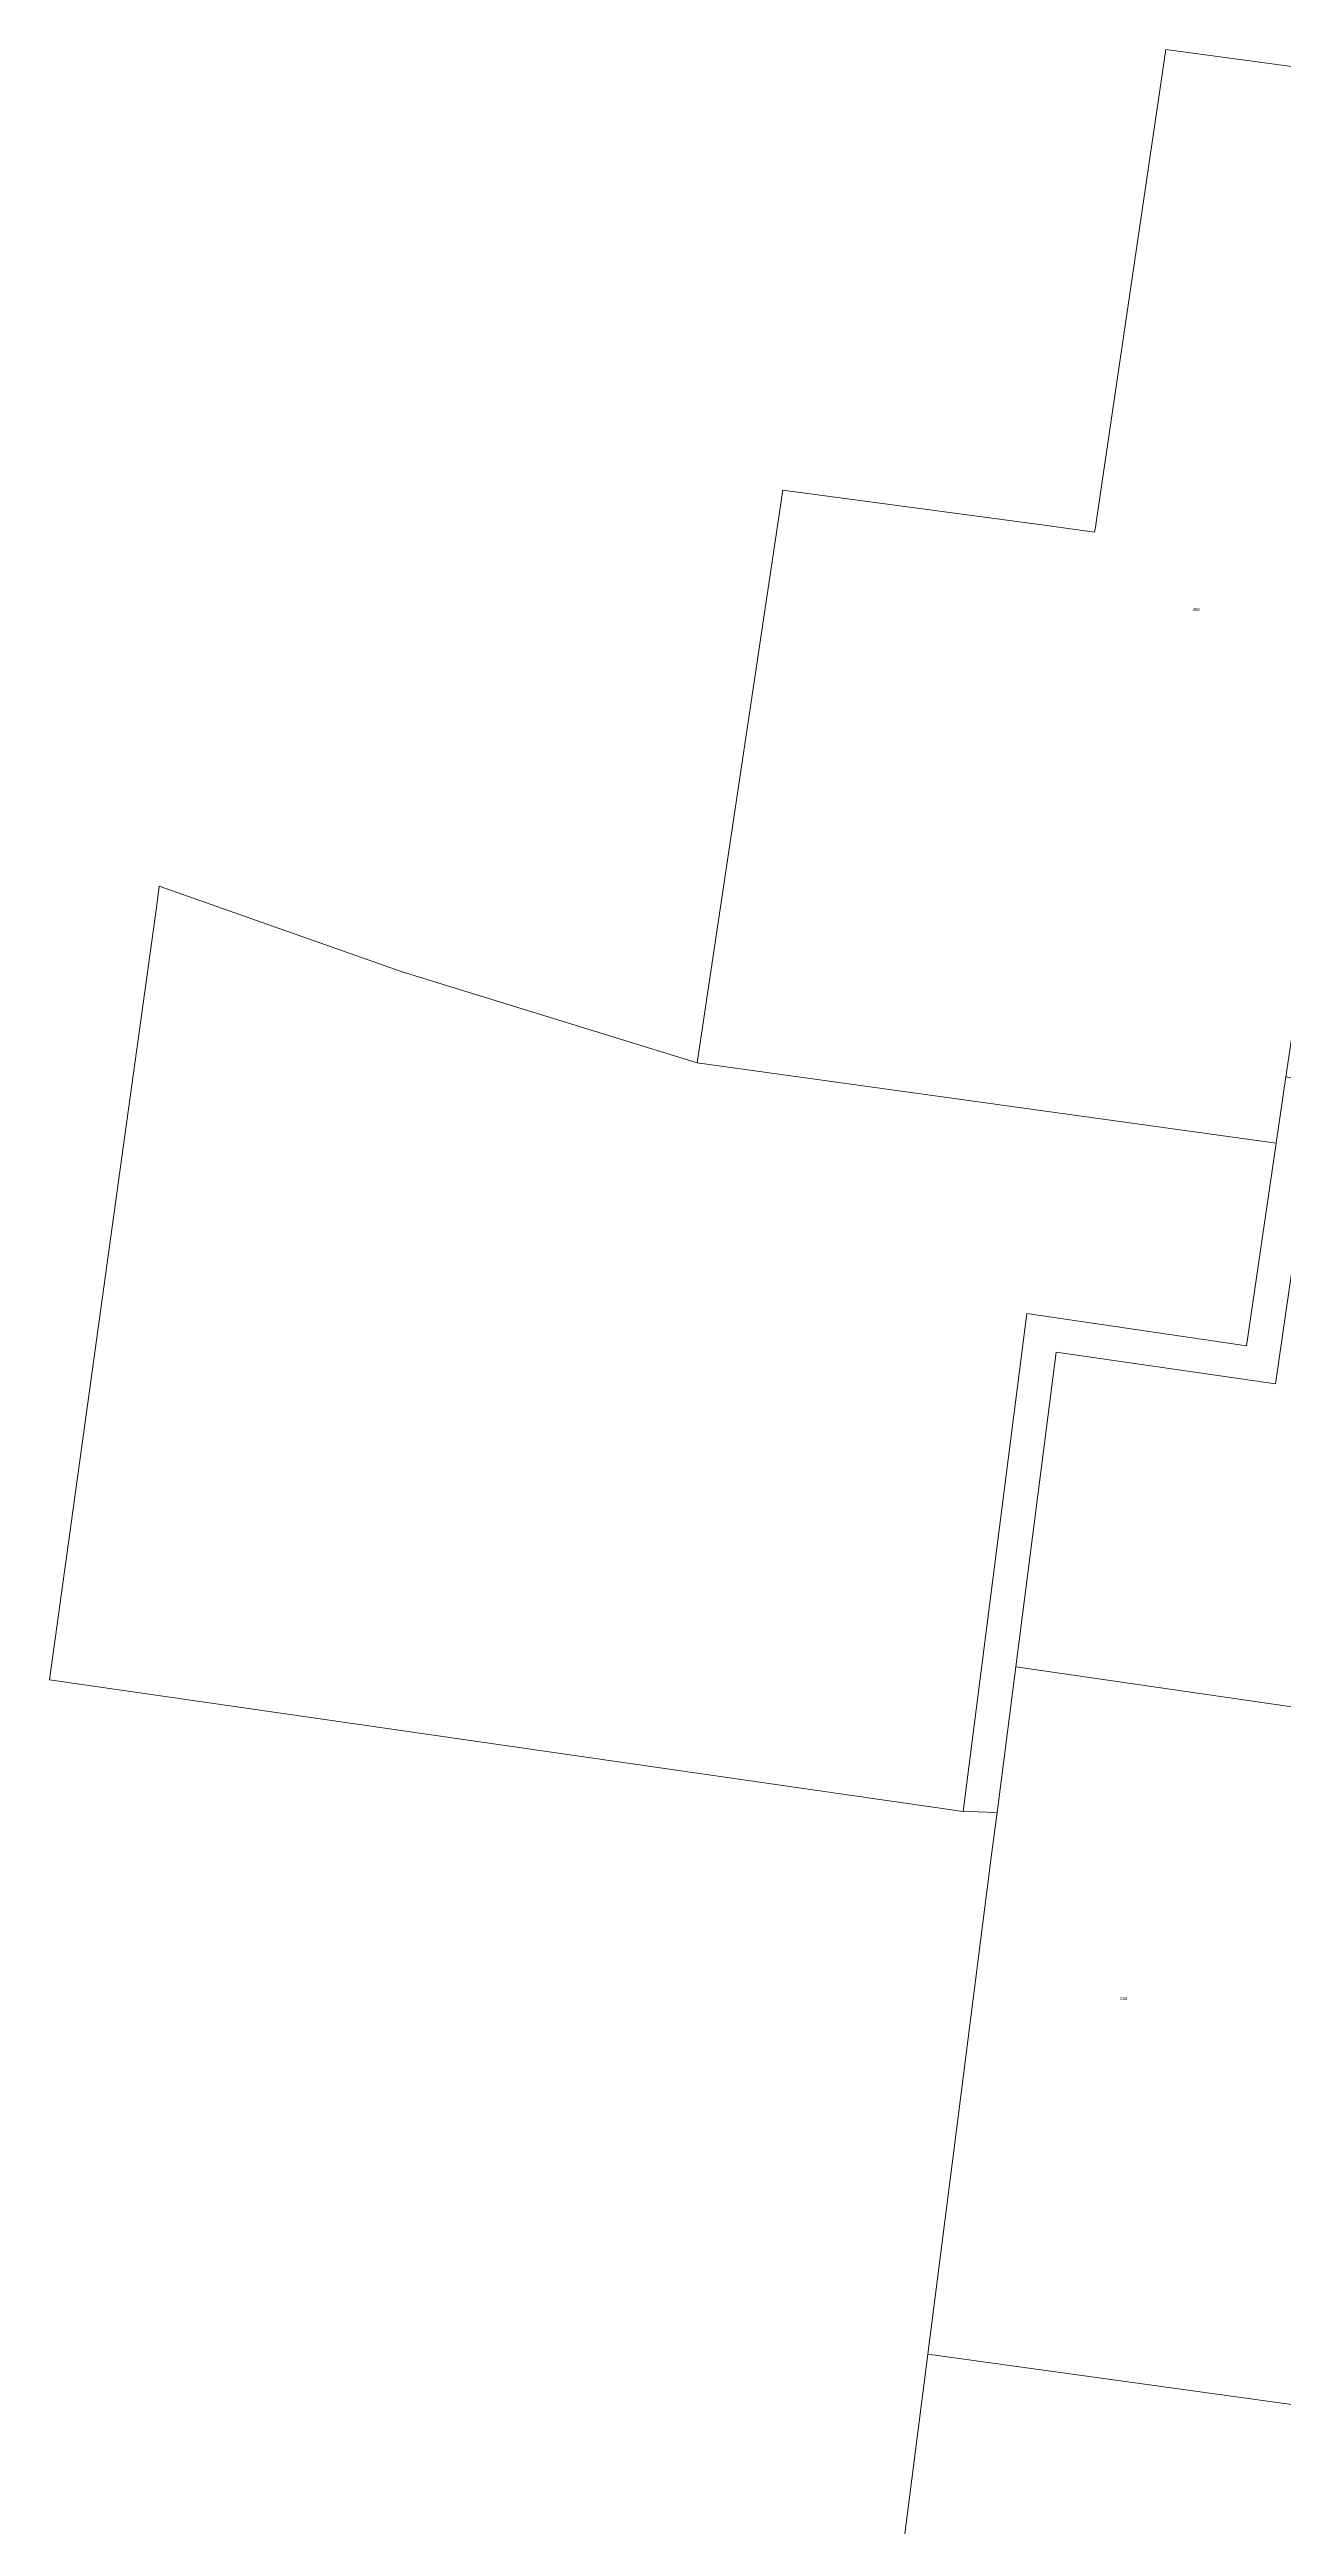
# Model space of a CAD drawing. Header units: metres. Extents: x 217988 to 221369, y 6281275 to 6284089.
# Drawn here: x 217988 to 218723, y 6282330 to 6283806 of the extents above; entities that cross this region are included whole.
import ezdxf

# ---------------------------------------------------------------- set-up
doc = ezdxf.new("R2010")
doc.units = ezdxf.units.M
doc.layers.add('Cadastre Land Parcels_SP_EXT', color=9, linetype='Continuous', lineweight=5)
doc.layers.add('Cadastre Roads_SP_EXT', color=9, linetype='Continuous', lineweight=5)
doc.styles.get("Standard").update_dxf_attribs({"font": 'arial.ttf'})

msp = doc.modelspace()

# ---------------------------------------------------------------- linework, layer by layer
at = {"layer": 'Cadastre Land Parcels_SP_EXT', "linetype": 'Continuous'}
for points in [[(218805, 6283747.8), (218810.3, 6283784.6), (218652.9, 6283805.9), (218612, 6283528.4), (218611, 6283521.3), (218610.5, 6283518.4), (218583.4, 6283522.1), (218424.7, 6283543.5), (218373.7, 6283202.2), (218718.7, 6283154.4), (218724.4, 6283193.9), (218727.4, 6283213.7), (218761, 6283445.6), (218761.3, 6283447.7), (218762.6, 6283455.9), (218762.9, 6283458), (218805, 6283747.8)], [(218718.7, 6283154.4), (218373.7, 6283202.2), (218197.5, 6283256.6), (218053.3, 6283307.5), (218053.1, 6283305.7), (218051.4, 6283293.5), (218029, 6283131.7), (217988, 6282834.8), (218532.3, 6282756.4), (218570.2, 6283052.9), (218701.1, 6283033.8), (218718.7, 6283154.4)], [(219114.4, 6283138.7), (218899.2, 6283168.9), (218888.2, 6283170.4), (218744.3, 6283190.6), (218718.2, 6283011), (218587.6, 6283030), (218563.6, 6282842.5), (218867.8, 6282798.4), (219060.9, 6282770.5), (219114.4, 6283138.7)], [(218867.8, 6282798.4), (218563.6, 6282842.5), (218552.5, 6282755.7), (218549.4, 6282732), (218526.9, 6282555.7), (218511.2, 6282433), (218809.6, 6282391.7), (218867.8, 6282798.4)], [(218803.3, 6281574.9), (218805.8, 6281594.4), (218806.1, 6281596.9), (218855.2, 6281977.3), (218837.8, 6281999.9), (218868.7, 6282239.8), (218887, 6282380.9), (218809.6, 6282391.7), (218511.2, 6282433), (218408.2, 6281627.8), (218803.3, 6281574.9)]]:
    msp.add_lwpolyline(points, close=True, dxfattribs=at)
at = {"layer": 'Cadastre Roads_SP_EXT', "linetype": 'Continuous'}
msp.add_lwpolyline([(218744.3, 6283190.6), (218732.8, 6283192.5), (218724.4, 6283193.9), (218718.7, 6283154.4), (218701.1, 6283033.8), (218570.2, 6283052.9), (218532.3, 6282756.4), (218540.7, 6282756.1), (218552.5, 6282755.7), (218563.6, 6282842.5), (218587.6, 6283030), (218718.2, 6283011), (218744.3, 6283190.6)], close=True, dxfattribs=at)

# ---------------------------------------------------------------- texts
at = {"layer": 'Cadastre Land Parcels_SP_EXT'}
for s, p in [('308', (218668.9, 6283471.5)), ('233', (218625.8, 6282644.1))]:
    msp.add_text(s, height=1.8, dxfattribs=at).set_placement(p)

doc.saveas('drawing.dxf')
